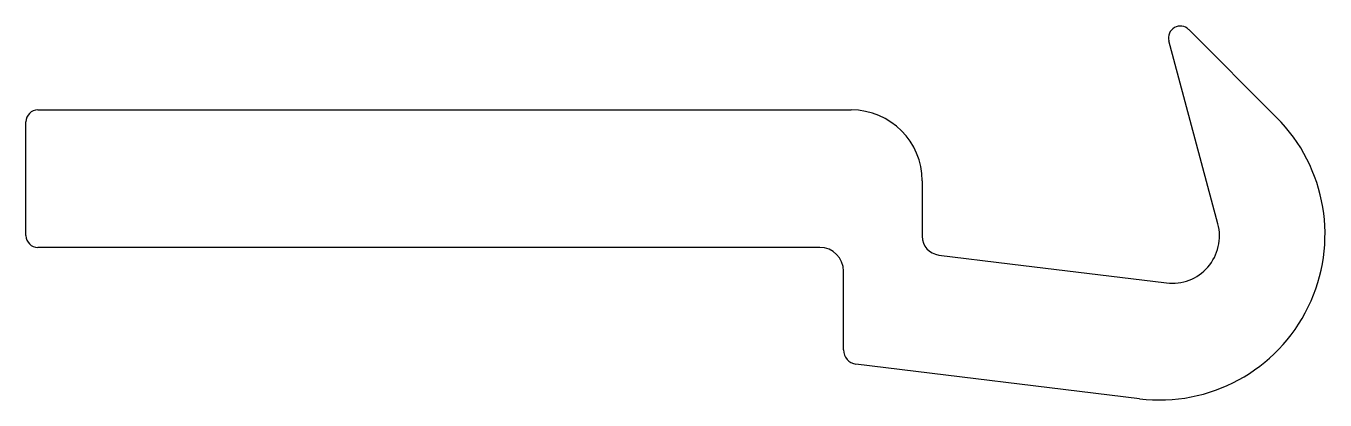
# Model space of a CAD drawing. Extents: x 1.8 to 29.3, y 0.8 to 8.8.
import ezdxf

# ---------------------------------------------------------------- set-up
doc = ezdxf.new("R2010")
doc.units = 0
doc.layers.get('0').update_dxf_attribs({"linetype": 'CONTINUOUS'})

msp = doc.modelspace()

# ---------------------------------------------------------------- linework, layer by layer
for p, q in [((26.386, 8.68), (28.246, 6.821)), ((27.004, 4.572), (25.968, 8.439)), ((2.034, 6.979), (19.248, 6.979)), ((1.784, 4.321), (1.784, 6.729)), ((20.748, 5.479), (20.748, 4.307)), ((18.582, 4.071), (2.034, 4.071)), ((21.099, 3.91), (22.604, 3.726)), ((22.604, 3.726), (25.917, 3.32)), ((19.082, 1.904), (19.082, 3.571)), ((25.346, 0.872), (19.346, 1.606))]:
    msp.add_line(p, q)
for centre, radius, start, end in [((26.209, 8.503), 0.25, 45.0043, 195.0048), ((2.034, 6.729), 0.25, 90, 180), ((19.248, 5.479), 1.5, 360, 90), ((25.771, 4.346), 3.5, 263.0187, 45.0043), ((26.038, 4.313), 1, 263.0185, 15.0048), ((2.034, 4.321), 0.25, 180, 270), ((21.148, 4.307), 0.4, 180, 263.0184), ((18.582, 3.571), 0.5, 360, 90), ((19.382, 1.904), 0.3, 180, 263.0187)]:
    msp.add_arc(centre, radius, start, end)

doc.saveas('drawing.dxf')
